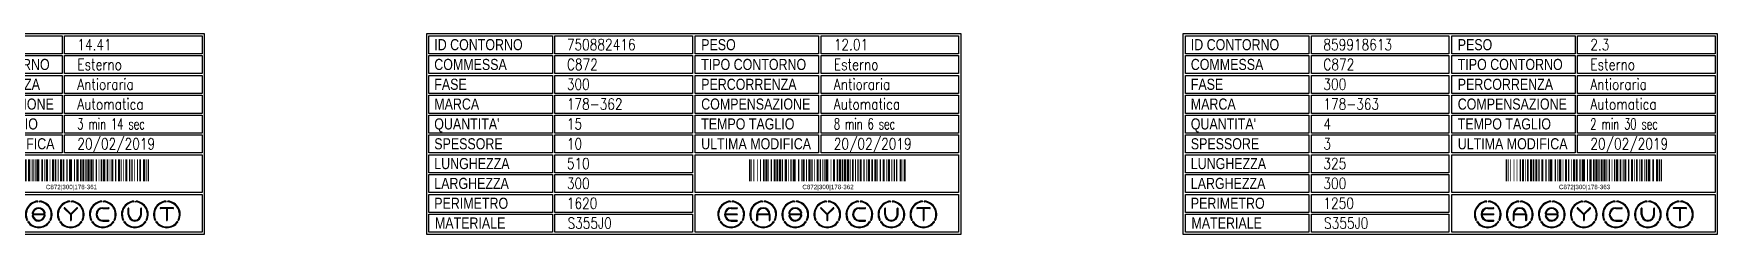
# Model space of a CAD drawing. Header units: millimetres. Extents: x 10000 to 55964, y 10000 to 31380.
# Drawn here: x 12530 to 14800, y 12321 to 12592 of the extents above; entities that cross this region are included whole.
import ezdxf
from ezdxf.enums import TextEntityAlignment as Align

# ---------------------------------------------------------------- set-up
doc = ezdxf.new("R2010")
doc.units = ezdxf.units.MM
doc.styles.add('EasyCutStyle', font='romans.shx', dxfattribs={"width": 0.8})
doc.styles.add('EasyCutStyle1', font='arial.ttf', dxfattribs={"width": 0.8})
doc.styles.get("Standard").update_dxf_attribs({"font": 'arial.ttf'})

# ---------------------------------------------------------------- blocks, each defined once
blk = doc.blocks.new('BlockShape01')
at = {"color": 253}
blk.add_lwpolyline([(0, 0), (720, 0), (720, -271), (0, -271)], close=True, dxfattribs=at)
at = {"color": 2}
for points in [[(3, -2.9), (169.3, -2.9), (169.3, -27.3), (3, -27.3)], [(3, -2.9), (169.3, -2.9), (169.3, -27.3), (3, -27.3)], [(361.9, -2.9), (528.3, -2.9), (528.3, -27.3), (361.9, -27.3)], [(3, -29.6), (169.3, -29.6), (169.3, -54), (3, -54)], [(361.9, -29.6), (528.3, -29.6), (528.3, -54), (361.9, -54)], [(3, -56.4), (169.3, -56.4), (169.3, -80.8), (3, -80.8)], [(361.9, -56.4), (528.3, -56.4), (528.3, -80.8), (361.9, -80.8)], [(3, -83.1), (169.3, -83.1), (169.3, -107.6), (3, -107.6)], [(361.9, -83.1), (528.3, -83.1), (528.3, -107.6), (361.9, -107.6)], [(3, -109.9), (169.3, -109.9), (169.3, -134.3), (3, -134.3)], [(361.9, -109.9), (528.3, -109.9), (528.3, -134.3), (361.9, -134.3)], [(3, -136.7), (169.3, -136.7), (169.3, -161.1), (3, -161.1)], [(361.9, -136.7), (528.3, -136.7), (528.3, -161.1), (361.9, -161.1)], [(3, -163.4), (169.3, -163.4), (169.3, -187.9), (3, -187.9)], [(3, -190.2), (169.3, -190.2), (169.3, -214.6), (3, -214.6)], [(3, -217), (169.3, -217), (169.3, -241.4), (3, -241.4)], [(3, -243.7), (169.3, -243.7), (169.3, -268.1), (3, -268.1)]]:
    blk.add_lwpolyline(points, close=True, dxfattribs=at)
at = {"color": 1}
for points in [[(172.7, -2.9), (358.1, -2.9), (358.1, -27.3), (172.7, -27.3)], [(531.6, -2.9), (717, -2.9), (717, -27.3), (531.6, -27.3)], [(172.7, -29.6), (358.1, -29.6), (358.1, -54), (172.7, -54)], [(531.6, -29.6), (717, -29.6), (717, -54), (531.6, -54)], [(172.7, -56.4), (358.1, -56.4), (358.1, -80.8), (172.7, -80.8)], [(531.6, -56.4), (717, -56.4), (717, -80.8), (531.6, -80.8)], [(172.7, -83.1), (358.1, -83.1), (358.1, -107.6), (172.7, -107.6)], [(531.6, -83.1), (717, -83.1), (717, -107.6), (531.6, -107.6)], [(172.7, -109.9), (358.1, -109.9), (358.1, -134.3), (172.7, -134.3)], [(531.6, -109.9), (717, -109.9), (717, -134.3), (531.6, -134.3)], [(172.7, -136.7), (358.1, -136.7), (358.1, -161.1), (172.7, -161.1)], [(531.6, -136.7), (717, -136.7), (717, -161.1), (531.6, -161.1)], [(172.7, -163.4), (358.1, -163.4), (358.1, -187.9), (172.7, -187.9)], [(361.9, -163.4), (717, -163.4), (717, -214.6), (361.9, -214.6)], [(172.7, -190.2), (358.1, -190.2), (358.1, -214.6), (172.7, -214.6)], [(172.7, -217), (358.1, -217), (358.1, -241.4), (172.7, -241.4)], [(361.9, -217), (717, -217), (717, -268.1), (361.9, -268.1)], [(172.7, -243.7), (358.1, -243.7), (358.1, -268.1), (172.7, -268.1)]]:
    blk.add_lwpolyline(points, close=True, dxfattribs=at)
at = {"color": 161, "style": 'EasyCutStyle1', "width": 0.8}
for s, p in [('ID CONTORNO', (10.1, -22.4)), ('PESO', (370, -22.4)), ('COMMESSA', (10.1, -49.1)), ('TIPO CONTORNO', (370, -49.1)), ('FASE', (10.1, -75.9)), ('PERCORRENZA', (370, -75.9)), ('MARCA', (10.1, -102.6)), ('COMPENSAZIONE', (370, -102.6)), ("QUANTITA'", (10.1, -129.4)), ('TEMPO TAGLIO', (370, -129.4)), ('SPESSORE', (10.1, -156.2)), ('ULTIMA MODIFICA', (370, -156.2)), ('LUNGHEZZA', (10.1, -182.9)), ('LARGHEZZA', (10.1, -209.7)), ('PERIMETRO', (10.1, -236.5)), ('MATERIALE', (11, -263.2))]:
    blk.add_text(s, height=15, dxfattribs=at).set_placement(p)
at = {"style": 'EasyCutStyle'}
for tag, p, width in [('IDSHAPE', (188.9, -22.4), 0.8), ('WEIGTHSHAPE', (548.8, -22.4), 0.8), ('ORDERSHAPE', (188.9, -49.1), 0.8), ('TYPESHAPE', (548.8, -49.1), 0.8), ('PHASESHAPE', (188.9, -75.9), 0.8), ('JOUSHAPE', (548.8, -75.9), 0.8), ('MKSHAPE', (188.9, -102.6), 0.8), ('COMPSHAPE', (548.8, -102.6), 0.8), ('QTASHAPE', (188.9, -129.4), 0.8), ('TIMECUTSHAPE', (548.8, -129.4), 0.65), ('TKSHAPE', (188.9, -156.2), 0.8), ('LASTMODIFYSHAPE', (548.8, -156.2), 0.8), ('LENGTHSHAPE', (188.9, -182.9), 0.8), ('HEIGHTSHAPE', (188.9, -209.7), 0.8), ('PERIMETERSHAPE', (188.9, -236.5), 0.8), ('MATSHAPE', (189.8, -263.2), 0.8)]:
    blk.add_attdef(tag, p, '', height=15, dxfattribs=dict(at, width=width))
blk = doc.blocks.new('Logo')
for color, points in [(140, [(-144.9, -7.2, -1), (-145.9, -7.6, -0.520567), (-131.2, 17.9, -1), (-131.1, 16.9, 0.520567)]), (256, [(-121.7, 0.5), (-137.5, 0.5, -0.394366), (-129.6, 7.9), (-121.7, 7.9, 1), (-121.7, 9), (-129.6, 9, 1), (-129.6, -9), (-121.7, -9, 1), (-121.7, -7.9), (-129.6, -7.9, -0.394366), (-137.5, -0.5), (-121.7, -0.5, 1)]), (140, [(-114.3, -7.2, 1), (-113.3, -7.6, 0.520567), (-128, 17.9, 0.916853), (-128.2, 16.9, 0.043377), (-128.1, 16.9, -0.520567)]), (140, [(-101.7, -7.2, -1), (-102.7, -7.6, -0.520567), (-88, 17.9, -1), (-87.9, 16.9, 0.520567)]), (140, [(-71.1, -7.2, 1), (-70.1, -7.6, 0.520567), (-84.8, 17.9, 1), (-84.9, 16.9, -0.520567)]), (140, [(-58.5, -7.2, -1), (-59.5, -7.6, -0.520567), (-44.8, 17.9, -1), (-44.7, 16.9, 0.520567)]), (256, [(-36.6, -0.5, -0.486114), (-35.5, -1.9, -0.776377), (-50.9, -2, 1), (-51.9, -2.3, 0.776377), (-34.5, -2.1, 0.486114), (-36.6, 0.5), (-49.8, 0.5, -0.486114), (-50.9, 1.9, -0.776377), (-35.5, 2, 1), (-34.5, 2.3, 0.776377), (-51.9, 2.1, 0.486114), (-49.8, -0.5)]), (140, [(-27.9, -7.2, 1), (-26.9, -7.6, 0.520567), (-41.6, 17.9, 1), (-41.7, 16.9, -0.520567)]), (140, [(-15.3, -7.2, -1), (-16.3, -7.6, -0.520567), (-1.6, 17.9, -1), (-1.5, 16.9, 0.520567)]), (256, [(0, 0.8), (-8.1, 8.8, 1), (-8.8, 8.1), (-0.5, -0.2), (-0.5, -7.9, 1), (0.5, -7.9), (0.5, -0.2), (8.8, 8.1, 1), (8.1, 8.8)]), (140, [(15.3, -7.2, 1), (16.3, -7.6, 0.520567), (1.6, 17.9, 1), (1.5, 16.9, -0.520567)]), (140, [(27.9, -7.2, -1), (26.9, -7.6, -0.520567), (41.6, 17.9, -1), (41.7, 16.9, 0.520567)]), (256, [(43.2, -9), (51.1, -9, 1), (51.1, -7.9), (43.2, -7.9, -1), (43.2, 7.9), (51.1, 7.9, 1), (51.1, 9), (43.2, 9, 1)]), (140, [(58.5, -7.2, 1), (59.5, -7.6, 0.520567), (44.8, 17.9, 1), (44.7, 16.9, -0.520567)]), (140, [(71.1, -7.2, -1), (70.1, -7.6, -0.520567), (84.8, 17.9, -1), (84.9, 16.9, 0.520567)]), (256, [(78.5, 0), (78.5, 7.9, 1), (77.4, 7.9), (77.4, 0, 1), (95.4, 0), (95.4, 7.9, 1), (94.3, 7.9), (94.3, 0, -1)]), (140, [(101.7, -7.2, 1), (102.7, -7.6, 0.520567), (88, 17.9, 1), (87.9, 16.9, -0.520567)]), (140, [(114.3, -7.2, -1), (113.3, -7.6, -0.520567), (128, 17.9, -1), (128.1, 16.9, 0.520567)]), (256, [(121.1, 9, 1), (121.1, 7.9), (129.1, 7.9), (129.1, -7.9, 1), (130.1, -7.9), (130.1, 7.9), (138.1, 7.9, 1), (138.1, 9)]), (140, [(144.9, -7.2, 1), (145.9, -7.6, 0.520567), (131.2, 17.9, 1), (131.1, 16.9, -0.520567)]), (140, [(-114.9, -10.3, 1), (-115.7, -9.7, -0.520567), (-143.5, -9.7, 1), (-144.3, -10.3, 0.520567)]), (140, [(-71.7, -10.3, 1), (-72.5, -9.7, -0.520567), (-100.3, -9.7, 1), (-101.1, -10.3, 0.520567)]), (140, [(-28.5, -10.3, 1), (-29.3, -9.7, -0.520567), (-57.1, -9.7, 1), (-57.9, -10.3, 0.520567)]), (140, [(14.7, -10.3, 1), (13.9, -9.7, -0.520567), (-13.9, -9.7, 1), (-14.7, -10.3, 0.520567)]), (140, [(57.9, -10.3, 1), (57.1, -9.7, -0.520567), (29.3, -9.7, 1), (28.5, -10.3, 0.520567)]), (140, [(101.1, -10.3, 1), (100.3, -9.7, -0.520567), (72.5, -9.7, 1), (71.7, -10.3, 0.520567)]), (140, [(144.3, -10.3, 1), (143.5, -9.7, -0.520567), (115.7, -9.7, 1), (114.9, -10.3, 0.520567)])]:
    blk.add_hatch(color=color).paths.add_polyline_path(points)
h = blk.add_hatch(color=256)
h.paths.add_polyline_path([(-78.5, -0.5), (-78.5, -7.9, 1), (-77.4, -7.9), (-77.4, 0, 1), (-95.4, 0), (-95.4, -7.9, 1), (-94.3, -7.9), (-94.3, -0.5)])
h.paths.add_polyline_path([(-94.3, 0.5, -0.933992), (-78.5, 0.5)], flags=16)
for p, q in [((-121.7, 0.5), (-137.5, 0.5)), ((-129.6, 9), (-121.7, 9)), ((-129.6, 7.9), (-121.7, 7.9)), ((-95.4, 0), (-95.4, -7.9)), ((-78.5, 0.5), (-94.3, 0.5)), ((-77.4, 0), (-77.4, -7.9)), ((-36.6, 0.5), (-49.8, 0.5)), ((-0.5, -0.2), (-8.8, 8.1)), ((0, 0.8), (-8.1, 8.8)), ((0, 0.8), (8.1, 8.8)), ((0.5, -0.2), (8.8, 8.1)), ((43.2, 9), (51.1, 9)), ((43.2, 7.9), (51.1, 7.9)), ((77.4, 0), (77.4, 7.9)), ((78.5, 0), (78.5, 7.9)), ((94.3, 0), (94.3, 7.9)), ((95.4, 0), (95.4, 7.9)), ((138.1, 9), (121.1, 9)), ((129.1, 7.9), (121.1, 7.9)), ((129.1, 7.9), (129.1, -7.9)), ((130.1, 7.9), (130.1, -7.9)), ((138.1, 7.9), (130.1, 7.9)), ((-121.7, -0.5), (-137.5, -0.5)), ((-129.6, -7.9), (-121.7, -7.9)), ((-129.6, -9), (-121.7, -9)), ((-94.3, -0.5), (-94.3, -7.9)), ((-78.5, -0.5), (-94.3, -0.5)), ((-78.5, -0.5), (-78.5, -7.9)), ((-36.6, -0.5), (-49.8, -0.5)), ((-0.5, -0.2), (-0.5, -7.9)), ((0.5, -0.2), (0.5, -7.9)), ((43.2, -7.9), (51.1, -7.9)), ((43.2, -9), (51.1, -9))]:
    blk.add_line(p, q)
at = {"color": 140}
for centre, radius, start, end in [((-129.6, 0), 18, 95, 205), ((-129.6, 0), 16.9, 95, 205), ((-131.1, 17.4), 0.54, 275, 95), ((-128.1, 17.4), 0.54, 85, 265), ((-129.6, 0), 16.9, 335, 85), ((-129.6, 0), 18, 335, 85), ((-86.4, 0), 18, 95, 205), ((-86.4, 0), 16.9, 95, 205), ((-87.9, 17.4), 0.54, 275, 95), ((-84.9, 17.4), 0.54, 85, 265), ((-86.4, 0), 16.9, 335, 85), ((-86.4, 0), 18, 335, 85), ((-43.2, 0), 18, 95, 205), ((-43.2, 0), 16.9, 95, 205), ((-44.7, 17.4), 0.54, 275, 95), ((-41.7, 17.4), 0.54, 85, 265), ((-43.2, 0), 16.9, 335, 85), ((-43.2, 0), 18, 335, 85), ((0, 0), 18, 95, 205), ((0, 0), 16.9, 95, 205), ((-1.5, 17.4), 0.54, 275, 95), ((1.5, 17.4), 0.54, 85, 265), ((0, 0), 16.9, 335, 85), ((0, 0), 18, 335, 85), ((43.2, 0), 18, 95, 205), ((43.2, 0), 16.9, 95, 205), ((41.7, 17.4), 0.54, 275, 95), ((44.7, 17.4), 0.54, 85, 265), ((43.2, 0), 16.9, 335, 85), ((43.2, 0), 18, 335, 85), ((86.4, 0), 18, 95, 205), ((86.4, 0), 16.9, 95, 205), ((84.9, 17.4), 0.54, 275, 95), ((87.9, 17.4), 0.54, 85, 265), ((86.4, 0), 16.9, 335, 85), ((86.4, 0), 18, 335, 85), ((129.6, 0), 18, 95, 205), ((129.6, 0), 16.9, 95, 205), ((128.1, 17.4), 0.54, 275, 95), ((131.1, 17.4), 0.54, 85, 265), ((129.6, 0), 16.9, 335, 85), ((129.6, 0), 18, 335, 85), ((-145.4, -7.4), 0.54, 205, 25), ((-143.9, -10), 0.54, 35, 215), ((-129.6, 0), 18, 215, 325), ((-129.6, 0), 16.9, 215, 325), ((-115.3, -10), 0.54, 325, 145), ((-113.8, -7.4), 0.54, 155, 335), ((-102.2, -7.4), 0.54, 205, 25), ((-100.7, -10), 0.54, 35, 215), ((-86.4, 0), 18, 215, 325), ((-86.4, 0), 16.9, 215, 325), ((-72.1, -10), 0.54, 325, 145), ((-70.6, -7.4), 0.54, 155, 335), ((-59, -7.4), 0.54, 205, 25), ((-57.5, -10), 0.54, 35, 215), ((-43.2, 0), 18, 215, 325), ((-43.2, 0), 16.9, 215, 325), ((-28.9, -10), 0.54, 325, 145), ((-27.4, -7.4), 0.54, 155, 335), ((-15.8, -7.4), 0.54, 205, 25), ((-14.3, -10), 0.54, 35, 215), ((0, 0), 18, 215, 325), ((0, 0), 16.9, 215, 325), ((14.3, -10), 0.54, 325, 145), ((15.8, -7.4), 0.54, 155, 335), ((27.4, -7.4), 0.54, 205, 25), ((28.9, -10), 0.54, 35, 215), ((43.2, 0), 18, 215, 325), ((43.2, 0), 16.9, 215, 325), ((57.5, -10), 0.54, 325, 145), ((59, -7.4), 0.54, 155, 335), ((70.6, -7.4), 0.54, 205, 25), ((72.1, -10), 0.54, 35, 215), ((86.4, 0), 18, 215, 325), ((86.4, 0), 16.9, 215, 325), ((100.7, -10), 0.54, 325, 145), ((102.2, -7.4), 0.54, 155, 335), ((113.8, -7.4), 0.54, 205, 25), ((115.3, -10), 0.54, 35, 215), ((129.6, 0), 18, 215, 325), ((129.6, 0), 16.9, 215, 325), ((143.9, -10), 0.54, 325, 145), ((145.4, -7.4), 0.54, 155, 335)]:
    blk.add_arc(centre, radius, start, end, dxfattribs=at)
for centre, radius, start, end in [((-129.6, 0), 9, 90, 270), ((-129.6, 0), 7.92, 90, 176.0904), ((-121.7, 8.5), 0.54, 270, 90), ((-121.7, 0), 0.54, 270, 90), ((-86.4, 0), 9, 0, 180), ((-86.4, 0), 7.92, 3.9096, 176.0904), ((-49.8, 1.6), 2.16, 166.2998, 270), ((-43.2, 0), 9, 15, 166.2998), ((-43.2, 0), 7.92, 15, 166.2998), ((-49.8, 1.6), 1.08, 166.2998, 270), ((-36.6, -1.6), 2.16, 346.2998, 90), ((-35, 2.2), 0.54, 195, 15), ((-8.5, 8.5), 0.54, 45, 225), ((8.5, 8.5), 0.54, 315, 135), ((43.2, 0), 9, 90, 270), ((43.2, 0), 7.92, 90, 270), ((51.1, 8.5), 0.54, 270, 90), ((77.9, 7.9), 0.54, 0, 180), ((86.4, 0), 9, 180, 0), ((86.4, 0), 7.92, 180, 0), ((94.9, 7.9), 0.54, 0, 180), ((121.1, 8.5), 0.54, 90, 270), ((138.1, 8.5), 0.54, 270, 90), ((-129.6, 0), 7.92, 183.9096, 270), ((-121.7, -8.5), 0.54, 270, 90), ((-94.9, -7.9), 0.54, 180, 0), ((-77.9, -7.9), 0.54, 180, 0), ((-51.4, -2.2), 0.54, 15, 195), ((-43.2, 0), 9, 195, 346.2998), ((-43.2, 0), 7.92, 195, 346.2998), ((-36.6, -1.6), 1.08, 346.2998, 90), ((0, -7.9), 0.54, 180, 0), ((51.1, -8.5), 0.54, 270, 90), ((129.6, -7.9), 0.54, 180, 0)]:
    blk.add_arc(centre, radius, start, end)
blk = doc.blocks.new('490453494_128', base_point=(295, -370))
at = {"linetype": 'Continuous'}
for points, const_width in [([(296, -370), (296, -340)], 2), ([(298.5, -370), (298.5, -340)], 1), ([(301.5, -370), (301.5, -340)], 1), ([(306.5, -370), (306.5, -340)], 1), ([(310.5, -370), (310.5, -340)], 1), ([(315, -370), (315, -340)], 2), ([(318.5, -370), (318.5, -340)], 3), ([(321.5, -370), (321.5, -340)], 1), ([(325, -370), (325, -340)], 2), ([(329.5, -370), (329.5, -340)], 3), ([(333, -370), (333, -340)], 2), ([(336.5, -370), (336.5, -340)], 3), ([(340, -370), (340, -340)], 2), ([(344.5, -370), (344.5, -340)], 3), ([(348.5, -370), (348.5, -340)], 1), ([(350.5, -370), (350.5, -340)], 1), ([(352.5, -370), (352.5, -340)], 1), ([(356, -370), (356, -340)], 4), ([(362, -370), (362, -340)], 2), ([(365.5, -370), (365.5, -340)], 1), ([(368.5, -370), (368.5, -340)], 3), ([(372.5, -370), (372.5, -340)], 1), ([(376.5, -370), (376.5, -340)], 3), ([(380, -370), (380, -340)], 2), ([(383.5, -370), (383.5, -340)], 1), ([(387.5, -370), (387.5, -340)], 3), ([(391, -370), (391, -340)], 2), ([(394.5, -370), (394.5, -340)], 1), ([(396.5, -370), (396.5, -340)], 1), ([(400, -370), (400, -340)], 4), ([(405.5, -370), (405.5, -340)], 1), ([(409.5, -370), (409.5, -340)], 3), ([(414, -370), (414, -340)], 2), ([(417.5, -370), (417.5, -340)], 3), ([(421, -370), (421, -340)], 2), ([(424.5, -370), (424.5, -340)], 3), ([(428.5, -370), (428.5, -340)], 3), ([(431.5, -370), (431.5, -340)], 1), ([(435, -370), (435, -340)], 2), ([(438.5, -370), (438.5, -340)], 1), ([(442, -370), (442, -340)], 2), ([(445.5, -370), (445.5, -340)], 3), ([(450, -370), (450, -340)], 2), ([(453.5, -370), (453.5, -340)], 1), ([(456.5, -370), (456.5, -340)], 3), ([(461, -370), (461, -340)], 2), ([(465.5, -370), (465.5, -340)], 3), ([(468.5, -370), (468.5, -340)], 1), ([(471.5, -370), (471.5, -340)], 1), ([(475.5, -370), (475.5, -340)], 3), ([(480, -370), (480, -340)], 2), ([(483, -370), (483, -340)], 2), ([(486.5, -370), (486.5, -340)], 1), ([(490.5, -370), (490.5, -340)], 1), ([(494, -370), (494, -340)], 2), ([(499.5, -370), (499.5, -340)], 3), ([(502.5, -370), (502.5, -340)], 1), ([(505, -370), (505, -340)], 2)]:
    blk.add_lwpolyline(points, dxfattribs=dict(at, const_width=const_width))
blk.add_text('C872|300|178-361', height=6).set_placement((401.5, -380.5), align=Align.CENTER)
blk = doc.blocks.new('750882416_128', base_point=(295, -370))
at = {"linetype": 'Continuous'}
for points, const_width in [([(296, -370), (296, -340)], 2), ([(298.5, -370), (298.5, -340)], 1), ([(301.5, -370), (301.5, -340)], 1), ([(306.5, -370), (306.5, -340)], 1), ([(310.5, -370), (310.5, -340)], 1), ([(315, -370), (315, -340)], 2), ([(318.5, -370), (318.5, -340)], 3), ([(321.5, -370), (321.5, -340)], 1), ([(325, -370), (325, -340)], 2), ([(329.5, -370), (329.5, -340)], 3), ([(333, -370), (333, -340)], 2), ([(336.5, -370), (336.5, -340)], 3), ([(340, -370), (340, -340)], 2), ([(344.5, -370), (344.5, -340)], 3), ([(348.5, -370), (348.5, -340)], 1), ([(350.5, -370), (350.5, -340)], 1), ([(352.5, -370), (352.5, -340)], 1), ([(356, -370), (356, -340)], 4), ([(362, -370), (362, -340)], 2), ([(365.5, -370), (365.5, -340)], 1), ([(368.5, -370), (368.5, -340)], 3), ([(372.5, -370), (372.5, -340)], 1), ([(376.5, -370), (376.5, -340)], 3), ([(380, -370), (380, -340)], 2), ([(383.5, -370), (383.5, -340)], 1), ([(387.5, -370), (387.5, -340)], 3), ([(391, -370), (391, -340)], 2), ([(394.5, -370), (394.5, -340)], 1), ([(396.5, -370), (396.5, -340)], 1), ([(400, -370), (400, -340)], 4), ([(405.5, -370), (405.5, -340)], 1), ([(409.5, -370), (409.5, -340)], 3), ([(414, -370), (414, -340)], 2), ([(417.5, -370), (417.5, -340)], 3), ([(421, -370), (421, -340)], 2), ([(424.5, -370), (424.5, -340)], 3), ([(428.5, -370), (428.5, -340)], 3), ([(431.5, -370), (431.5, -340)], 1), ([(435, -370), (435, -340)], 2), ([(438.5, -370), (438.5, -340)], 1), ([(442, -370), (442, -340)], 2), ([(445.5, -370), (445.5, -340)], 3), ([(450, -370), (450, -340)], 2), ([(453.5, -370), (453.5, -340)], 1), ([(456.5, -370), (456.5, -340)], 3), ([(461, -370), (461, -340)], 2), ([(465.5, -370), (465.5, -340)], 3), ([(468.5, -370), (468.5, -340)], 1), ([(472, -370), (472, -340)], 2), ([(476.5, -370), (476.5, -340)], 3), ([(480.5, -370), (480.5, -340)], 1), ([(483.5, -370), (483.5, -340)], 3), ([(487.5, -370), (487.5, -340)], 1), ([(491, -370), (491, -340)], 2), ([(494, -370), (494, -340)], 2), ([(499.5, -370), (499.5, -340)], 3), ([(502.5, -370), (502.5, -340)], 1), ([(505, -370), (505, -340)], 2)]:
    blk.add_lwpolyline(points, dxfattribs=dict(at, const_width=const_width))
blk.add_text('C872|300|178-362', height=6).set_placement((401.5, -380.5), align=Align.CENTER)
blk = doc.blocks.new('859918613_128', base_point=(202.5, -370))
at = {"linetype": 'Continuous'}
for points, const_width in [([(203.5, -370), (203.5, -340)], 2), ([(206, -370), (206, -340)], 1), ([(209, -370), (209, -340)], 1), ([(214, -370), (214, -340)], 1), ([(218, -370), (218, -340)], 1), ([(222.5, -370), (222.5, -340)], 2), ([(226, -370), (226, -340)], 3), ([(229, -370), (229, -340)], 1), ([(232.5, -370), (232.5, -340)], 2), ([(237, -370), (237, -340)], 3), ([(240.5, -370), (240.5, -340)], 2), ([(244, -370), (244, -340)], 3), ([(247.5, -370), (247.5, -340)], 2), ([(252, -370), (252, -340)], 3), ([(256, -370), (256, -340)], 1), ([(258, -370), (258, -340)], 1), ([(260, -370), (260, -340)], 1), ([(263.5, -370), (263.5, -340)], 4), ([(269.5, -370), (269.5, -340)], 2), ([(273, -370), (273, -340)], 1), ([(276, -370), (276, -340)], 3), ([(280, -370), (280, -340)], 1), ([(284, -370), (284, -340)], 3), ([(287.5, -370), (287.5, -340)], 2), ([(291, -370), (291, -340)], 1), ([(295, -370), (295, -340)], 3), ([(298.5, -370), (298.5, -340)], 2), ([(302, -370), (302, -340)], 1), ([(304, -370), (304, -340)], 1), ([(307.5, -370), (307.5, -340)], 4), ([(313, -370), (313, -340)], 1), ([(317, -370), (317, -340)], 3), ([(321.5, -370), (321.5, -340)], 2), ([(325, -370), (325, -340)], 3), ([(328.5, -370), (328.5, -340)], 2), ([(332, -370), (332, -340)], 3), ([(336, -370), (336, -340)], 3), ([(339, -370), (339, -340)], 1), ([(342.5, -370), (342.5, -340)], 2), ([(346, -370), (346, -340)], 1), ([(349.5, -370), (349.5, -340)], 2), ([(353, -370), (353, -340)], 3), ([(357.5, -370), (357.5, -340)], 2), ([(361, -370), (361, -340)], 1), ([(364, -370), (364, -340)], 3), ([(368.5, -370), (368.5, -340)], 2), ([(373, -370), (373, -340)], 3), ([(376, -370), (376, -340)], 1), ([(379.5, -370), (379.5, -340)], 2), ([(383, -370), (383, -340)], 1), ([(386, -370), (386, -340)], 3), ([(390, -370), (390, -340)], 1), ([(392.5, -370), (392.5, -340)], 2), ([(396, -370), (396, -340)], 3), ([(401.5, -370), (401.5, -340)], 2), ([(407, -370), (407, -340)], 3), ([(410, -370), (410, -340)], 1), ([(412.5, -370), (412.5, -340)], 2)]:
    blk.add_lwpolyline(points, dxfattribs=dict(at, const_width=const_width))
blk.add_text('C872|300|178-363', height=6).set_placement((309, -380.5), align=Align.CENTER)

msp = doc.modelspace()

# ---------------------------------------------------------------- block references
for p, values in [((12040, 12592), {'IDSHAPE': '490453494', 'ORDERSHAPE': 'C872', 'PHASESHAPE': '300', 'MKSHAPE': '178-361', 'TKSHAPE': '12', 'LENGTHSHAPE': '510', 'HEIGHTSHAPE': '300', 'MATSHAPE': 'S355J0', 'LASTMODIFYSHAPE': '20/02/2019', 'PERIMETERSHAPE': '1620', 'WEIGTHSHAPE': '14.41', 'TYPESHAPE': 'Esterno', 'JOUSHAPE': 'Antioraria', 'COMPSHAPE': 'Automatica', 'TIMECUTSHAPE': '3 min 14 sec', 'QTASHAPE': '17'}), ((13060, 12592), {'IDSHAPE': '750882416', 'ORDERSHAPE': 'C872', 'PHASESHAPE': '300', 'MKSHAPE': '178-362', 'TKSHAPE': '10', 'LENGTHSHAPE': '510', 'HEIGHTSHAPE': '300', 'MATSHAPE': 'S355J0', 'LASTMODIFYSHAPE': '20/02/2019', 'PERIMETERSHAPE': '1620', 'WEIGTHSHAPE': '12.01', 'TYPESHAPE': 'Esterno', 'JOUSHAPE': 'Antioraria', 'COMPSHAPE': 'Automatica', 'TIMECUTSHAPE': '8 min 6 sec', 'QTASHAPE': '15'}), ((14080, 12592), {'IDSHAPE': '859918613', 'ORDERSHAPE': 'C872', 'PHASESHAPE': '300', 'MKSHAPE': '178-363', 'TKSHAPE': '3', 'LENGTHSHAPE': '325', 'HEIGHTSHAPE': '300', 'MATSHAPE': 'S355J0', 'LASTMODIFYSHAPE': '20/02/2019', 'PERIMETERSHAPE': '1250', 'WEIGTHSHAPE': '2.3', 'TYPESHAPE': 'Esterno', 'JOUSHAPE': 'Antioraria', 'COMPSHAPE': 'Automatica', 'TIMECUTSHAPE': '2 min 30 sec', 'QTASHAPE': '4'})]:
    msp.add_blockref('BlockShape01', p).add_auto_attribs(values)
for name, p in [('490453494_128', (12474.5, 12392.5)), ('750882416_128', (13494.5, 12392.5)), ('859918613_128', (14514.5, 12392.5)), ('Logo', (12580, 12348)), ('Logo', (13600, 12348)), ('Logo', (14620, 12348))]:
    msp.add_blockref(name, p)

doc.saveas('drawing.dxf')
